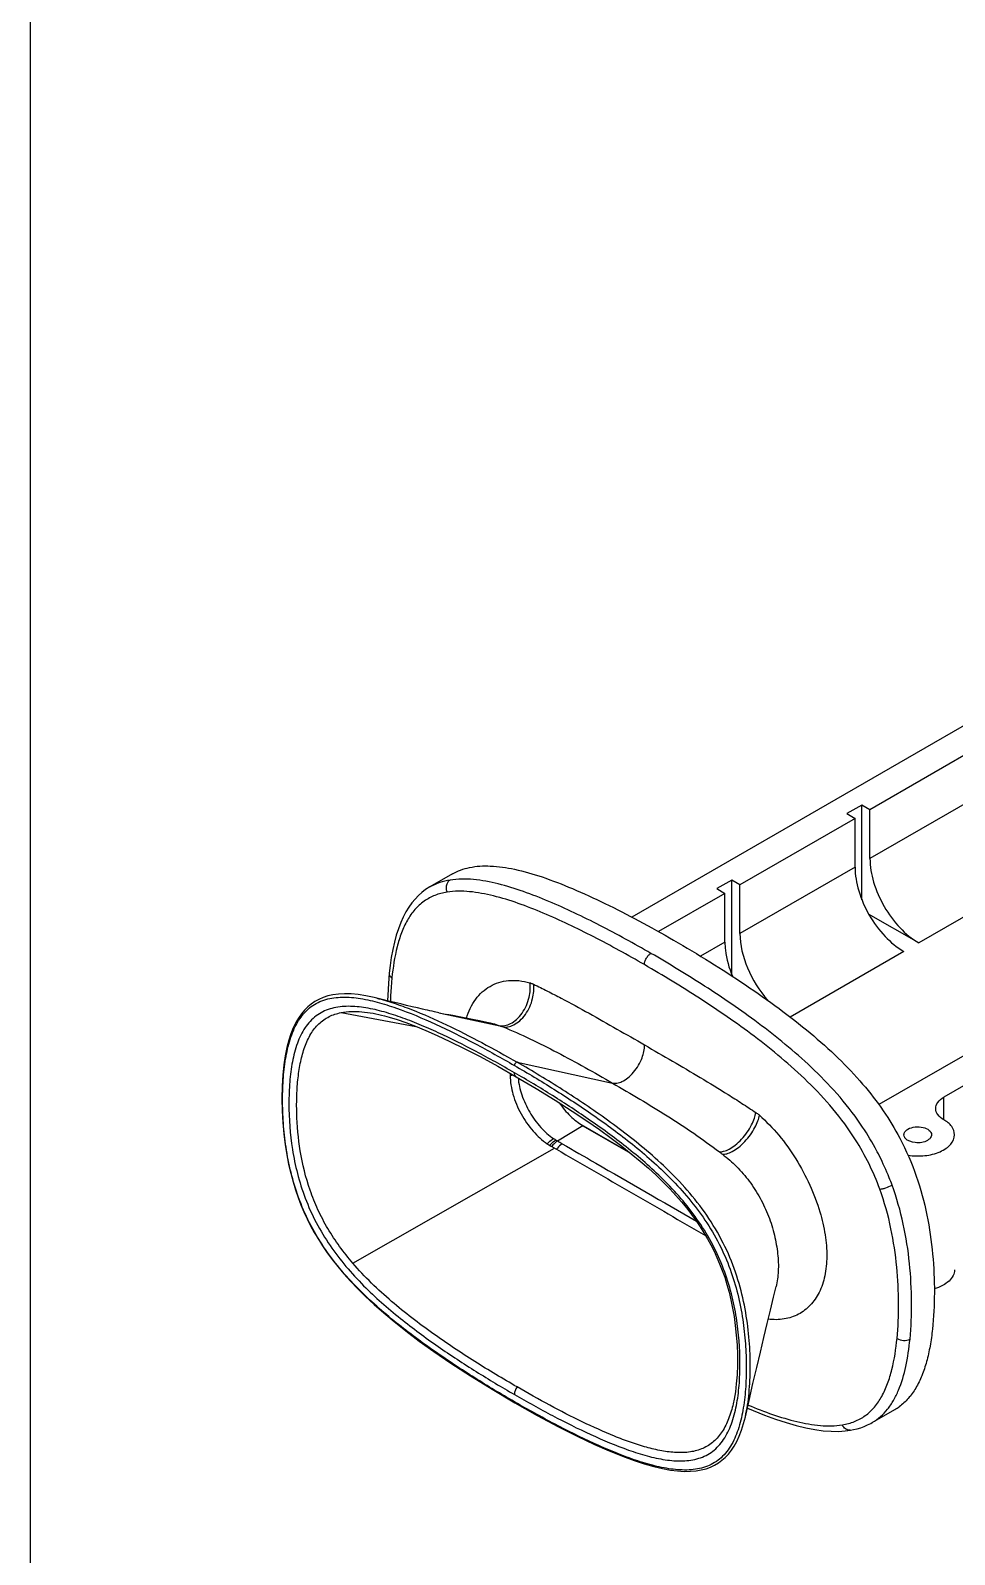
# Model space of a CAD drawing. Header units: millimetres. Extents: x 0 to 1189, y 0 to 841.
# Drawn here: x 0 to 100.5, y 322.6 to 488.5 of the extents above; entities that cross this region are included whole.
import ezdxf

# ---------------------------------------------------------------- set-up
doc = ezdxf.new("R2010")
doc.units = ezdxf.units.MM
doc.header["$LTSCALE"] = 65.395
doc.layers.get('0').update_dxf_attribs({"linetype": 'CONTINUOUS'})
doc.layers.add('AXIS', color=7, linetype='CONTINUOUS')

msp = doc.modelspace()

# ---------------------------------------------------------------- linework, layer by layer
at = {"color": 7, "linetype": 'Continuous'}
for p, q in [((0, 0), (0, 841)), ((125.67, 426.78), (65.4, 391.98)), ((103.83, 410.9), (91.31, 403.67)), ((159.61, 407.18), (99.34, 372.38)), ((90.43, 404.18), (88.8, 403.24)), ((88.8, 403.24), (89.69, 402.73)), ((90.43, 393.88), (90.43, 404.18)), ((91.31, 403.67), (90.43, 404.18)), ((91.31, 398.37), (91.31, 403.67)), ((89.69, 402.73), (77.17, 395.51)), ((89.69, 397.43), (89.69, 402.73)), ((45.91, 396.68), (43.44, 395.26)), ((43.44, 395.26), (43.43, 395.25)), ((76.29, 396.02), (74.66, 395.08)), ((74.66, 395.08), (75.54, 394.57)), ((76.29, 385.71), (76.29, 396.02)), ((77.17, 395.51), (76.29, 396.02)), ((77.17, 390.2), (77.17, 395.51)), ((75.54, 394.57), (68.32, 390.4)), ((75.54, 389.26), (75.54, 394.57)), ((96.62, 389.18), (91.17, 392.32)), ((38.26, 383.02), (37.67, 383.17)), ((38.95, 382.85), (38.26, 383.02)), ((39.62, 382.69), (38.95, 382.85)), ((40.27, 382.53), (39.62, 382.69)), ((40.9, 382.38), (40.27, 382.53)), ((41.5, 382.23), (40.9, 382.38)), ((42.09, 382.1), (41.5, 382.23)), ((42.65, 381.97), (42.09, 382.1)), ((44.42, 381.58), (45.28, 381.4)), ((38.49, 381.24), (38.49, 381.24)), ((103.83, 378.24), (92.29, 371.58)), ((59.66, 369.57), (65.13, 366.41)), ((60.09, 369.29), (65.27, 366.3)), ((76.43, 339.03), (76.43, 339.03)), ((91.54, 336.98), (94.02, 338.41)), ((89.19, 336.16), (89.19, 336.16))]:
    msp.add_line(p, q, dxfattribs=at)
at = {"color": 9, "linetype": 'Continuous'}
for p, q in [((103.83, 405.59), (91.31, 398.37)), ((89.69, 397.43), (77.17, 390.2)), ((109.13, 396.41), (96.62, 389.18)), ((75.54, 389.26), (72.89, 387.73)), ((94.99, 388.24), (82.64, 381.11)), ((33.78, 381.59), (41.92, 380.09)), ((44.44, 381.57), (51.04, 380.16)), ((52.93, 376.19), (63.31, 373.93)), ((99.34, 369.93), (99.34, 372.38)), ((60.09, 369.29), (57.31, 367.62)), ((35.06, 354.33), (57, 366.83)), ((57, 366.83), (57.2, 366.72)), ((52.72, 339.2), (52.63, 339.25)), ((52.72, 339.2), (52.64, 339.25)), ((91.54, 336.98), (91.56, 337))]:
    msp.add_line(p, q, dxfattribs=at)
at = {"color": 7, "linetype": 'Continuous'}
for points in [[(43.44, 395.26), (42.98, 394.97), (42.58, 394.66), (42.19, 394.32), (41.83, 393.94), (41.48, 393.52), (41.15, 393.06), (40.84, 392.55), (40.54, 391.99), (40.27, 391.38), (40.02, 390.72), (39.79, 390.01), (39.58, 389.25), (39.4, 388.45), (39.25, 387.6), (39.12, 386.7), (39.02, 385.88)], [(39.02, 385.88), (38.93, 384.75), (38.87, 383.5), (38.85, 382.87)], [(37.67, 383.17), (37.39, 383.23), (36.49, 383.42), (35.65, 383.55), (34.87, 383.62), (34.16, 383.64), (33.5, 383.6), (32.9, 383.52), (32.34, 383.4), (31.83, 383.23), (31.36, 383.03), (30.94, 382.8), (30.53, 382.52), (30.15, 382.21), (29.8, 381.86), (29.47, 381.46), (29.15, 381), (28.86, 380.5), (28.58, 379.93), (28.33, 379.29), (28.1, 378.58), (27.89, 377.78), (27.71, 376.89), (27.57, 375.91), (27.45, 374.82), (27.38, 373.58), (27.35, 372.23), (27.37, 370.9), (27.44, 369.63), (27.55, 368.39), (27.7, 367.21), (27.88, 366.11), (28.08, 365.09), (28.31, 364.12), (28.56, 363.19), (28.82, 362.32), (29.11, 361.48), (29.42, 360.68), (29.75, 359.91), (30.1, 359.15), (30.47, 358.4), (30.87, 357.67), (31.31, 356.94), (31.78, 356.2), (32.28, 355.47), (32.83, 354.72), (33.44, 353.95), (34.09, 353.17), (34.81, 352.36), (35.6, 351.54), (36.45, 350.7), (37.4, 349.82), (38.42, 348.91), (39.55, 347.97), (40.83, 346.95), (42.28, 345.86), (43.89, 344.71), (45.74, 343.45), (47.85, 342.07), (50.21, 340.61), (52.69, 339.14)], [(44.42, 381.58), (43.94, 381.68), (43.68, 381.74), (43.43, 381.79), (43.18, 381.85), (42.92, 381.91), (42.65, 381.97)], [(38.49, 381.24), (39.01, 381.1), (39.89, 380.83), (40.84, 380.5), (41.87, 380.11), (43.01, 379.65), (44.25, 379.1), (45.62, 378.46), (47.16, 377.7), (48.91, 376.8), (50.84, 375.75), (52.84, 374.62)], [(50.02, 380.46), (49.65, 380.53), (48.85, 380.68), (48.08, 380.83), (47.34, 380.98), (46.62, 381.12), (45.94, 381.26), (45.28, 381.4)], [(52.84, 374.62), (55, 373.34), (57.07, 372.07), (58.92, 370.88), (60.51, 369.82), (61.89, 368.86), (63.15, 367.94), (64.31, 367.06), (65.35, 366.23), (66.32, 365.43), (67.22, 364.65), (68.05, 363.89), (68.82, 363.15), (69.53, 362.42), (70.19, 361.71), (70.81, 361), (71.38, 360.31), (71.91, 359.63), (72.4, 358.95), (72.85, 358.29), (73.26, 357.63), (73.65, 356.97), (74.01, 356.31), (74.35, 355.64), (74.66, 354.96), (74.96, 354.26), (75.24, 353.54), (75.51, 352.79), (75.75, 352), (75.98, 351.19), (76.18, 350.34), (76.37, 349.45), (76.53, 348.52), (76.66, 347.55), (76.77, 346.51), (76.85, 345.43), (76.89, 344.35), (76.89, 343.26), (76.85, 342.19), (76.77, 341.2), (76.67, 340.33), (76.53, 339.54), (76.43, 339.03)], [(77.76, 337.61), (78.17, 339.39), (78.59, 341.23), (79, 342.98), (79.39, 344.65), (79.77, 346.24), (80.13, 347.77), (80.48, 349.23), (80.83, 350.64), (81.11, 351.78)], [(52.68, 339.14), (55.13, 337.76), (57.45, 336.52), (59.53, 335.47), (61.36, 334.6), (62.95, 333.9), (64.38, 333.32), (65.65, 332.85), (66.77, 332.49), (67.8, 332.2), (68.75, 331.98), (69.6, 331.82), (70.39, 331.72), (71.12, 331.68), (71.79, 331.69), (72.41, 331.74), (72.97, 331.84), (73.49, 331.97), (73.97, 332.15), (74.41, 332.35), (74.82, 332.6), (75.21, 332.88), (75.58, 333.2), (75.92, 333.56), (76.24, 333.97), (76.55, 334.43), (76.83, 334.94), (77.1, 335.51), (77.35, 336.16), (77.57, 336.87), (77.76, 337.61)], [(77.98, 338.55), (78.6, 338.29), (79.85, 337.79), (81.05, 337.36), (82.2, 336.98), (83.29, 336.67), (84.33, 336.42), (85.31, 336.23), (86.23, 336.1), (87.09, 336.04), (87.88, 336.03), (88.62, 336.08), (89.19, 336.16)], [(89.19, 336.16), (89.51, 336.22), (89.91, 336.31), (90.31, 336.43), (90.69, 336.57), (91.05, 336.73), (91.4, 336.9), (91.54, 336.98)]]:
    msp.add_lwpolyline(points, dxfattribs=at)
at = {"color": 9, "linetype": 'Continuous'}
for centre, radius, start, end in [((46.32, 390.25), 5.78, 119.4736, 119.8874), ((46.33, 390.25), 5.78, 119.1568, 119.4736), ((57.82, 374.75), 5.64, 177.5987, 180.0245), ((51.93, 377.24), 2.5, 275.6675, 283.3136), ((-31.22, 214.49), 176.05, 59.9268, 60.0449), ((-37.97, 200.62), 192.27, 60.1137, 60.2923), ((89.08, 336.78), 0.629, 277.3279, 279.6597)]:
    msp.add_arc(centre, radius, start, end, dxfattribs=at)
at = {"color": 7, "linetype": 'Continuous'}
msp.add_arc((91.15, 343.39), 5.75, 299.9993, 305.5036, dxfattribs=at)
for points, knots in [([(91.31, 398.37), (91.31, 397.5), (91.64, 395.66), (92.77, 393.09), (94.44, 390.81), (95.86, 389.62), (96.62, 389.18)], [0, 0, 0, 0, 0.237238, 0.500001, 0.762763, 1, 1, 1, 1]), ([(45.91, 396.68), (46.19, 396.84), (46.79, 397.13), (48.16, 397.52), (50.16, 397.62), (52.82, 397.22), (55.8, 396.35), (59.07, 395.07), (62.57, 393.46), (66.24, 391.57), (68.71, 390.19), (69.96, 389.47)], [0, 0, 0, 0, 0.037508, 0.07676, 0.163912, 0.266572, 0.386412, 0.522498, 0.672423, 0.832831, 1, 1, 1, 1]), ([(89.69, 397.43), (89.69, 396.56), (90.01, 394.72), (91.15, 392.15), (92.81, 389.88), (94.24, 388.68), (94.99, 388.24)], [0, 0, 0, 0, 0.237238, 0.500001, 0.762763, 1, 1, 1, 1]), ([(77.17, 390.2), (77.17, 388.92), (77.84, 386.27), (79.27, 383.97), (80.19, 382.93)], [0, 0, 0, 0, 0.479193, 1, 1, 1, 1]), ([(69.96, 389.47), (72.61, 387.94), (76.49, 385.54), (81.4, 382.1), (84.78, 379.46), (87.84, 376.73), (90.52, 373.91), (92.78, 371), (94.02, 368.96), (94.56, 367.93)], [0, 0, 0, 0, 0.277293, 0.412623, 0.542865, 0.666764, 0.783837, 0.894536, 1, 1, 1, 1]), ([(75.54, 389.26), (75.54, 388.97), (75.62, 387.69), (75.98, 386.45), (76.35, 385.54)], [0, 0, 0, 0, 0.231679, 1, 1, 1, 1]), ([(51.4, 380.03), (51.58, 380), (51.98, 380.02), (52.62, 380.25), (53.27, 380.71), (54.07, 381.63), (54.68, 382.98), (54.78, 384.16), (54.72, 384.67)], [0, 0, 0, 0, 0.085079, 0.188727, 0.313883, 0.457389, 0.755832, 1, 1, 1, 1]), ([(52.93, 376.19), (52.9, 376.19), (52.83, 376.17), (52.73, 376.09), (52.66, 375.97), (52.64, 375.88), (52.64, 375.84)], [0, 0, 0, 0, 0.186596, 0.450629, 0.74933, 1, 1, 1, 1]), ([(57.52, 371.78), (57.88, 371.26), (58.65, 370.33), (59.6, 369.58), (60.09, 369.29)], [0, 0, 0, 0, 0.524751, 1, 1, 1, 1]), ([(98.46, 371.16), (98.46, 371.39), (98.66, 371.91), (99.09, 372.24), (99.34, 372.38)], [0, 0, 0, 0, 0.449174, 1, 1, 1, 1]), ([(74.93, 366.44), (75.08, 366.44), (75.46, 366.49), (76.05, 366.74), (76.71, 367.19), (77.37, 367.81), (77.97, 368.55), (78.43, 369.32), (78.74, 370.04), (78.86, 370.51), (78.89, 370.72)], [0, 0, 0, 0, 0.0766, 0.179295, 0.309716, 0.461181, 0.619661, 0.769055, 0.89742, 1, 1, 1, 1]), ([(99.34, 369.93), (99.09, 370.08), (98.66, 370.4), (98.46, 370.92), (98.46, 371.16)], [0, 0, 0, 0, 0.550826, 1, 1, 1, 1]), ([(100.51, 368.3), (100.51, 368.61), (100.24, 369.31), (99.67, 369.74), (99.34, 369.93)], [0, 0, 0, 0, 0.449171, 1, 1, 1, 1]), ([(95.46, 366.07), (96.05, 365.98), (97.25, 365.95), (98.66, 366.29), (99.59, 366.79), (100.23, 367.34), (100.51, 367.93), (100.51, 368.3)], [0, 0, 0, 0, 0.300182, 0.583205, 0.707771, 0.817834, 1, 1, 1, 1]), ([(94.56, 367.93), (95.26, 366.6), (96.44, 363.87), (97.58, 359.61), (98.19, 355.34), (98.32, 352.5), (98.32, 351.11)], [0, 0, 0, 0, 0.258742, 0.510912, 0.758809, 1, 1, 1, 1]), ([(100.51, 353.6), (100.51, 353.39), (100.39, 352.92), (99.91, 352.33), (99.2, 351.85), (98.62, 351.63), (98.31, 351.54)], [0, 0, 0, 0, 0.201788, 0.42966, 0.696151, 1, 1, 1, 1]), ([(98.32, 351.11), (98.31, 349.78), (98.23, 347.84), (97.88, 345.35), (97.51, 343.65), (97, 342.11), (96.35, 340.75), (95.53, 339.59), (94.85, 338.97), (94.48, 338.71)], [0, 0, 0, 0, 0.295821, 0.433809, 0.563475, 0.684084, 0.79576, 0.900027, 1, 1, 1, 1])]:
    msp.add_open_spline(points, degree=3, knots=knots, dxfattribs=at)
at = {"color": 9, "linetype": 'Continuous'}
for points, knots in [([(45.31, 394.7), (44.86, 394.63), (43.98, 394.4), (42.78, 393.76), (41.76, 392.83), (40.94, 391.64), (40.32, 390.26), (39.68, 388.17), (39.43, 386.51), (39.31, 385.37)], [0, 0, 0, 0, 0.113581, 0.224602, 0.337272, 0.455484, 0.581183, 0.714452, 1, 1, 1, 1]), ([(45.64, 396.01), (45.25, 395.95), (44.52, 395.78), (43.83, 395.47), (43.51, 395.3)], [0, 0, 0, 0, 0.514113, 1, 1, 1, 1]), ([(45.64, 396.01), (45.54, 395.96), (45.37, 395.8), (45.22, 395.46), (45.2, 395.07), (45.26, 394.81), (45.31, 394.7)], [0, 0, 0, 0, 0.216293, 0.471754, 0.744658, 1, 1, 1, 1]), ([(66.78, 386.81), (64.97, 387.86), (62.23, 389.36), (58.54, 391.2), (55.81, 392.43), (53.09, 393.5), (50.43, 394.33), (47.83, 394.82), (46.11, 394.83), (45.31, 394.7)], [0, 0, 0, 0, 0.271202, 0.403647, 0.53331, 0.659289, 0.78027, 0.894422, 1, 1, 1, 1]), ([(67.49, 388.04), (65.66, 389.09), (62.91, 390.61), (59.18, 392.46), (56.41, 393.7), (53.66, 394.79), (50.93, 395.63), (48.26, 396.15), (46.48, 396.15), (45.64, 396.01)], [0, 0, 0, 0, 0.268492, 0.399856, 0.528778, 0.654522, 0.775997, 0.891657, 1, 1, 1, 1]), ([(66.78, 386.81), (66.78, 386.92), (66.82, 387.17), (66.98, 387.52), (67.2, 387.82), (67.39, 387.98), (67.49, 388.04)], [0, 0, 0, 0, 0.227123, 0.500001, 0.772878, 1, 1, 1, 1]), ([(90.3, 369.45), (89.51, 370.61), (87.81, 372.77), (84.14, 376.53), (79.32, 380.45), (73.43, 384.49), (69.46, 386.9), (67.49, 388.04)], [0, 0, 0, 0, 0.142169, 0.277351, 0.530503, 0.769456, 1, 1, 1, 1]), ([(89.75, 367.76), (89, 368.93), (87.37, 371.14), (84.61, 374.08), (81.71, 376.68), (77.82, 379.76), (72.87, 383.17), (68.8, 385.64), (66.78, 386.81)], [0, 0, 0, 0, 0.138679, 0.272588, 0.401483, 0.526288, 0.767148, 1, 1, 1, 1]), ([(39.02, 385.88), (39.01, 385.78), (39.07, 385.57), (39.22, 385.43), (39.31, 385.37)], [0, 0, 0, 0, 0.475161, 1, 1, 1, 1]), ([(39.31, 385.37), (39.29, 385.16), (39.21, 384.3), (39.17, 383.45), (39.15, 382.8)], [0, 0, 0, 0, 0.246077, 1, 1, 1, 1]), ([(47.41, 380.96), (47.63, 381.71), (48.12, 382.76), (49.11, 383.86), (49.97, 384.48), (50.94, 384.91), (52.01, 385.12), (53.16, 385.1), (53.93, 384.95), (54.32, 384.84)], [0, 0, 0, 0, 0.260834, 0.380958, 0.497685, 0.614442, 0.734842, 0.862416, 1, 1, 1, 1]), ([(51.04, 380.16), (51.22, 380.14), (51.63, 380.15), (52.27, 380.38), (52.92, 380.85), (53.71, 381.77), (54.31, 383.14), (54.4, 384.32), (54.32, 384.84)], [0, 0, 0, 0, 0.085706, 0.189539, 0.31443, 0.457409, 0.755108, 1, 1, 1, 1]), ([(54.32, 384.84), (54.36, 384.83), (54.49, 384.78), (54.62, 384.72), (54.72, 384.67)], [0, 0, 0, 0, 0.240882, 1, 1, 1, 1]), ([(52.63, 339.25), (51.18, 340.09), (48.28, 341.84), (43.97, 344.67), (39.67, 347.84), (35.47, 351.54), (32.32, 355.25), (30.3, 358.69), (28.75, 362.27), (27.87, 365.96), (27.48, 369.54), (27.39, 372.08), (27.48, 374.5), (27.75, 376.79), (28.25, 378.89), (29.06, 380.73), (30.08, 381.95), (31.08, 382.62), (32.18, 383.1), (33.74, 383.34), (35.7, 383.2), (37.74, 382.76), (40.57, 381.86), (44.13, 380.36), (48.39, 378.23), (51.22, 376.66), (52.64, 375.84)], [0, 0, 0, 0, 0.063856, 0.129237, 0.196758, 0.267516, 0.342543, 0.381155, 0.419274, 0.491064, 0.524657, 0.556885, 0.587785, 0.617187, 0.644723, 0.669992, 0.69312, 0.704298, 0.715508, 0.738739, 0.763691, 0.790275, 0.818159, 0.876637, 0.937515, 1, 1, 1, 1]), ([(37.67, 383.17), (38.3, 383.01), (39.57, 382.63), (42.11, 381.7), (45.31, 380.28), (49.13, 378.33), (51.66, 376.92), (52.93, 376.19)], [0, 0, 0, 0, 0.115924, 0.235638, 0.483338, 0.73884, 1, 1, 1, 1]), ([(54.72, 384.67), (55.22, 384.44), (56.23, 383.94), (58.25, 382.9), (61.79, 380.96), (64.79, 379.23), (66.8, 378.07)], [0, 0, 0, 0, 0.121617, 0.245, 0.494853, 1, 1, 1, 1]), ([(52.64, 375.05), (51.27, 375.84), (48.54, 377.36), (45.07, 379.1), (42.31, 380.32), (40.27, 381.11), (38.25, 381.75), (36.28, 382.19), (34.38, 382.34), (32.86, 382.13), (31.78, 381.7), (30.8, 381.09), (29.77, 379.96), (28.95, 378.22), (28.44, 376.21), (28.16, 374.01), (28.05, 370.82), (28.3, 367.47), (29, 364.03), (29.84, 361.36), (31.03, 358.72), (33.02, 355.43), (36.07, 351.86), (40.13, 348.31), (44.28, 345.25), (48.44, 342.53), (51.24, 340.84), (52.64, 340.04)], [0, 0, 0, 0, 0.062487, 0.123395, 0.153042, 0.181947, 0.209873, 0.236518, 0.261551, 0.284888, 0.29613, 0.307303, 0.330269, 0.355281, 0.382602, 0.411892, 0.442777, 0.508767, 0.544103, 0.58109, 0.619348, 0.657981, 0.732872, 0.803487, 0.870897, 0.9362, 1, 1, 1, 1]), ([(35.06, 354.33), (34.06, 355.5), (32.68, 357.38), (31.24, 360.12), (30.12, 362.91), (29.26, 366.44), (28.94, 369.94), (28.95, 372.6), (29.08, 374.48), (29.35, 376.24), (29.79, 377.85), (30.43, 379.26), (31.31, 380.41), (32.45, 381.22), (33.33, 381.5), (33.78, 381.59)], [0, 0, 0, 0, 0.150565, 0.226103, 0.300573, 0.443769, 0.578321, 0.642208, 0.703443, 0.761498, 0.815686, 0.865561, 0.911514, 0.95542, 1, 1, 1, 1]), ([(33.78, 381.59), (34.51, 381.74), (36.12, 381.76), (37.68, 381.45), (38.49, 381.24)], [0, 0, 0, 0, 0.475232, 1, 1, 1, 1]), ([(50.02, 380.46), (50.11, 380.44), (50.45, 380.37), (50.79, 380.26), (51.04, 380.16)], [0, 0, 0, 0, 0.240122, 1, 1, 1, 1]), ([(51.04, 380.16), (51.07, 380.15), (51.19, 380.11), (51.31, 380.06), (51.4, 380.03)], [0, 0, 0, 0, 0.224804, 1, 1, 1, 1]), ([(51.4, 380.03), (52.39, 379.64), (54.38, 378.76), (58.36, 376.74), (61.33, 375.07), (63.31, 373.93)], [0, 0, 0, 0, 0.238233, 0.487754, 1, 1, 1, 1]), ([(63.31, 373.93), (63.46, 373.9), (63.82, 373.89), (64.4, 374.09), (65.03, 374.49), (65.64, 375.1), (66.16, 375.85), (66.63, 376.83), (66.8, 377.6), (66.8, 378.07)], [0, 0, 0, 0, 0.078245, 0.178658, 0.305058, 0.453172, 0.61046, 0.761172, 1, 1, 1, 1]), ([(66.8, 378.07), (68.83, 376.9), (71.87, 375.14), (75.39, 373), (77.39, 371.72), (78.4, 371.06), (78.89, 370.72)], [0, 0, 0, 0, 0.495295, 0.745465, 0.871952, 1, 1, 1, 1]), ([(52.64, 375.84), (54.09, 375.01), (56.99, 373.26), (61.29, 370.44), (64.83, 367.83), (67.6, 365.5), (70.38, 362.88), (72.93, 359.87), (74.96, 356.45), (76.51, 352.87), (77.4, 349.19), (77.79, 345.6), (77.89, 343.07), (77.81, 340.64), (77.54, 338.35), (77.04, 336.25), (76.36, 334.68), (75.62, 333.64), (74.98, 333), (74.24, 332.5), (73.15, 332.01), (71.59, 331.76), (69.63, 331.89), (67.6, 332.32), (65.52, 332.97), (63.41, 333.78), (60.55, 335.03), (56.96, 336.82), (54.14, 338.39), (52.72, 339.2)], [0, 0, 0, 0, 0.063844, 0.129213, 0.19671, 0.231592, 0.267462, 0.342452, 0.381061, 0.419207, 0.491043, 0.524643, 0.556906, 0.587829, 0.617258, 0.644856, 0.670163, 0.682016, 0.693417, 0.704601, 0.715801, 0.738988, 0.763885, 0.790423, 0.818267, 0.847108, 0.876706, 0.937546, 1, 1, 1, 1]), ([(52.84, 374.62), (52.77, 374.66), (52.66, 374.79), (52.64, 374.96), (52.64, 375.05)], [0, 0, 0, 0, 0.453018, 1, 1, 1, 1]), ([(52.64, 340.04), (54.01, 339.25), (56.74, 337.73), (60.86, 335.67), (64.3, 334.21), (67.03, 333.34), (69, 332.9), (70.9, 332.75), (72.41, 332.96), (73.49, 333.39), (74.48, 334), (75.5, 335.13), (76.32, 336.87), (76.84, 338.87), (77.12, 341.07), (77.23, 344.27), (76.98, 347.62), (76.28, 351.05), (75.44, 353.73), (74.26, 356.36), (72.27, 359.66), (69.22, 363.22), (65.16, 366.78), (61, 369.84), (56.84, 372.56), (54.04, 374.25), (52.64, 375.05)], [0, 0, 0, 0, 0.062483, 0.123382, 0.181912, 0.209841, 0.23648, 0.261514, 0.284851, 0.29609, 0.307261, 0.330221, 0.355225, 0.382536, 0.411818, 0.442695, 0.508667, 0.543993, 0.58097, 0.619218, 0.657845, 0.732758, 0.803406, 0.870844, 0.936174, 1, 1, 1, 1]), ([(77.76, 337.61), (77.95, 338.46), (78.21, 340.25), (78.33, 343.03), (78.22, 345.96), (77.84, 349.02), (77.12, 352.19), (75.97, 355.39), (74.34, 358.48), (72.33, 361.3), (70.07, 363.81), (66.95, 366.73), (62.89, 369.89), (57.94, 373.21), (54.6, 375.23), (52.93, 376.19)], [0, 0, 0, 0, 0.05296, 0.109121, 0.168103, 0.230024, 0.295425, 0.364313, 0.435208, 0.505565, 0.573607, 0.639084, 0.764028, 0.883718, 1, 1, 1, 1]), ([(52.18, 374.75), (52.18, 374.06), (52.42, 372.6), (53.29, 370.54), (54.56, 368.7), (55.65, 367.7), (56.21, 367.32)], [0, 0, 0, 0, 0.237074, 0.500376, 0.763979, 1, 1, 1, 1]), ([(53.04, 374.5), (53.1, 373.86), (53.4, 372.56), (54.24, 370.73), (55.42, 369.11), (56.39, 368.23), (56.9, 367.88)], [0, 0, 0, 0, 0.242471, 0.504926, 0.765093, 1, 1, 1, 1]), ([(63.31, 373.93), (65.31, 372.78), (68.28, 371), (72.15, 368.49), (74.02, 367.15), (74.93, 366.44)], [0, 0, 0, 0, 0.500801, 0.75107, 1, 1, 1, 1]), ([(75.27, 366.18), (75.43, 366.17), (75.8, 366.23), (76.39, 366.48), (77.05, 366.93), (77.72, 367.55), (78.32, 368.28), (78.8, 369.05), (79.12, 369.76), (79.25, 370.22), (79.28, 370.43)], [0, 0, 0, 0, 0.076265, 0.179093, 0.309934, 0.46187, 0.620658, 0.770055, 0.898078, 1, 1, 1, 1]), ([(78.89, 370.72), (78.92, 370.7), (79.06, 370.61), (79.19, 370.51), (79.28, 370.43)], [0, 0, 0, 0, 0.242502, 1, 1, 1, 1]), ([(79.28, 370.43), (80.04, 369.76), (81.49, 368.26), (83.31, 365.69), (84.81, 362.89), (85.57, 360.9), (85.87, 359.9)], [0, 0, 0, 0, 0.241588, 0.494927, 0.750569, 1, 1, 1, 1]), ([(92.34, 365.99), (92.19, 366.29), (91.57, 367.48), (90.87, 368.62), (90.3, 369.45)], [0, 0, 0, 0, 0.250426, 1, 1, 1, 1]), ([(56.21, 367.32), (56.27, 367.38), (56.47, 367.59), (56.71, 367.78), (56.9, 367.88)], [0, 0, 0, 0, 0.264506, 1, 1, 1, 1]), ([(56.21, 367.32), (56.23, 367.3), (56.32, 367.25), (56.4, 367.19), (56.47, 367.15)], [0, 0, 0, 0, 0.23062, 1, 1, 1, 1]), ([(56.47, 367.15), (56.52, 367.21), (56.72, 367.43), (56.95, 367.62), (57.14, 367.73)], [0, 0, 0, 0, 0.264896, 1, 1, 1, 1]), ([(57.31, 367.62), (57.2, 367.55), (56.97, 367.36), (56.78, 367.14), (56.68, 367.02)], [0, 0, 0, 0, 0.475592, 1, 1, 1, 1]), ([(57.14, 367.73), (57.15, 367.72), (57.21, 367.68), (57.27, 367.65), (57.31, 367.62)], [0, 0, 0, 0, 0.232929, 1, 1, 1, 1]), ([(57.83, 367.32), (57.78, 367.29), (57.54, 367.12), (57.34, 366.9), (57.2, 366.72)], [0, 0, 0, 0, 0.22954, 1, 1, 1, 1]), ([(57.2, 366.72), (59.91, 365.15), (65.32, 362.03), (70.73, 358.9), (73.43, 357.35)], [0, 0, 0, 0, 0.500919, 1, 1, 1, 1]), ([(57.83, 367.32), (59.05, 366.62), (63.92, 363.82), (68.78, 361.01), (72.43, 358.9)], [0, 0, 0, 0, 0.250084, 1, 1, 1, 1]), ([(92.38, 362.39), (92.04, 363.32), (91.26, 365.16), (90.28, 366.91), (89.75, 367.76)], [0, 0, 0, 0, 0.496461, 1, 1, 1, 1]), ([(74.93, 366.44), (74.96, 366.42), (75.07, 366.33), (75.19, 366.24), (75.27, 366.18)], [0, 0, 0, 0, 0.262641, 1, 1, 1, 1]), ([(75.27, 366.18), (75.81, 365.77), (76.85, 364.85), (78.23, 363.26), (79.4, 361.43), (80.32, 359.46), (80.95, 357.42), (81.31, 355.41), (81.39, 353.52), (81.24, 352.33), (81.11, 351.78)], [0, 0, 0, 0, 0.124295, 0.254123, 0.387367, 0.521734, 0.653886, 0.779886, 0.896129, 1, 1, 1, 1]), ([(93.71, 362.82), (93.62, 363.09), (93.21, 364.17), (92.73, 365.22), (92.34, 365.99)], [0, 0, 0, 0, 0.246754, 1, 1, 1, 1]), ([(92.38, 362.39), (92.48, 362.39), (92.7, 362.43), (93.15, 362.55), (93.5, 362.7), (93.71, 362.82)], [0, 0, 0, 0, 0.200193, 0.471552, 1, 1, 1, 1]), ([(94.26, 346.15), (94.38, 347.4), (94.48, 350), (94.29, 353.99), (93.67, 358.18), (92.89, 360.99), (92.38, 362.39)], [0, 0, 0, 0, 0.229618, 0.471957, 0.728003, 1, 1, 1, 1]), ([(95.67, 346.07), (95.8, 347.4), (95.9, 350.15), (95.68, 354.34), (95.02, 358.62), (94.22, 361.44), (93.71, 362.82)], [0, 0, 0, 0, 0.23599, 0.484881, 0.740223, 1, 1, 1, 1]), ([(85.87, 359.9), (86.11, 359.09), (86.48, 357.49), (86.68, 355.14), (86.48, 353), (85.88, 351.17), (84.9, 349.71), (83.57, 348.69), (81.97, 348.16), (80.82, 348.16), (80.25, 348.24)], [0, 0, 0, 0, 0.16357, 0.314737, 0.451025, 0.57234, 0.681578, 0.784504, 0.888239, 1, 1, 1, 1]), ([(52.92, 340.86), (51.37, 341.75), (48.27, 343.62), (43.68, 346.68), (39.15, 350.14), (36.35, 352.83), (35.06, 354.33)], [0, 0, 0, 0, 0.238825, 0.483501, 0.736185, 1, 1, 1, 1]), ([(88.31, 336.73), (88.76, 336.81), (89.64, 337.04), (90.84, 337.7), (91.85, 338.65), (92.65, 339.84), (93.27, 341.24), (93.9, 343.34), (94.15, 345.01), (94.26, 346.15)], [0, 0, 0, 0, 0.113207, 0.22402, 0.336686, 0.45504, 0.58091, 0.71432, 1, 1, 1, 1]), ([(91.56, 337), (91.88, 337.18), (92.48, 337.61), (93.26, 338.43), (93.91, 339.41), (94.65, 340.94), (95.3, 343.18), (95.57, 345.07), (95.67, 346.07)], [0, 0, 0, 0, 0.106354, 0.214249, 0.326769, 0.445961, 0.707715, 1, 1, 1, 1]), ([(94.26, 346.15), (94.46, 346.01), (94.95, 345.87), (95.46, 345.95), (95.67, 346.07)], [0, 0, 0, 0, 0.506803, 1, 1, 1, 1]), ([(52.92, 340.86), (52.83, 340.73), (52.7, 340.47), (52.64, 340.18), (52.64, 340.04)], [0, 0, 0, 0, 0.525109, 1, 1, 1, 1]), ([(76.43, 339.03), (76.3, 338.48), (76, 337.43), (75.31, 336.01), (74.37, 334.88), (73.15, 334.11), (71.75, 333.73), (70.23, 333.69), (68.62, 333.89), (66.96, 334.29), (65.25, 334.83), (62.92, 335.73), (59.97, 337.06), (56.44, 338.87), (54.09, 340.18), (52.92, 340.86)], [0, 0, 0, 0, 0.060937, 0.116876, 0.168363, 0.217824, 0.268526, 0.322631, 0.380639, 0.44214, 0.506508, 0.573101, 0.711254, 0.854005, 1, 1, 1, 1]), ([(78.05, 338.89), (78.93, 338.53), (80.68, 337.85), (83.3, 337.06), (85.84, 336.59), (87.53, 336.6), (88.31, 336.73)], [0, 0, 0, 0, 0.270006, 0.529172, 0.773682, 1, 1, 1, 1]), ([(89.16, 336.15), (89.08, 336.14), (88.9, 336.16), (88.56, 336.32), (88.39, 336.56), (88.31, 336.73)], [0, 0, 0, 0, 0.232936, 0.48422, 1, 1, 1, 1])]:
    msp.add_open_spline(points, degree=3, knots=knots, dxfattribs=at)
for points in [[(56.47, 367.15), (56.54, 367.1), (56.61, 367.06), (56.68, 367.02)], [(56.9, 367.88), (56.98, 367.83), (57.06, 367.78), (57.14, 367.73)]]:
    msp.add_open_spline(points, degree=3, dxfattribs=at)
at = {"color": 7, "linetype": 'Continuous'}
msp.add_open_spline([(52.68, 339.14), (52.65, 339.17), (52.63, 339.21), (52.63, 339.25)], degree=3, dxfattribs=at)
at = {"layer": 'AXIS', "color": 7, "linetype": 'Continuous'}
for points, knots in [([(95.01, 368.3), (95.01, 368.36), (95.06, 368.62), (95.27, 368.81), (95.45, 368.91)], [0, 0, 0, 0, 0.220966, 1, 1, 1, 1]), ([(95.15, 367.93), (95.13, 367.96), (95.05, 368.07), (95.01, 368.2), (95.01, 368.3)], [0, 0, 0, 0, 0.269434, 1, 1, 1, 1]), ([(95.45, 368.91), (95.68, 369.05), (96.24, 369.2), (97.05, 369.15), (97.74, 368.89), (98.01, 368.48), (98.01, 368.3)], [0, 0, 0, 0, 0.271611, 0.564793, 0.816422, 1, 1, 1, 1]), ([(98.01, 368.3), (98.01, 368.24), (97.96, 367.98), (97.74, 367.79), (97.57, 367.69)], [0, 0, 0, 0, 0.220966, 1, 1, 1, 1]), ([(97.57, 367.69), (97.18, 367.46), (96.3, 367.34), (95.4, 367.62), (95.15, 367.93)], [0, 0, 0, 0, 0.527917, 1, 1, 1, 1])]:
    msp.add_open_spline(points, degree=3, knots=knots, dxfattribs=at)

doc.saveas('drawing.dxf')
